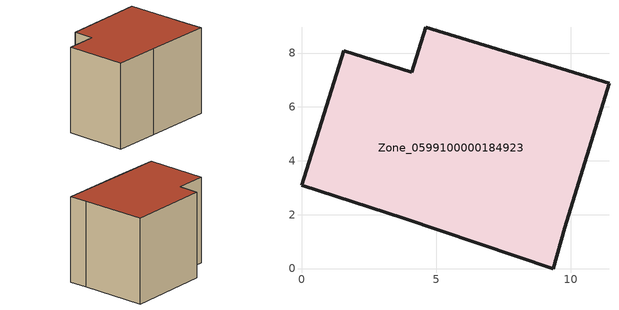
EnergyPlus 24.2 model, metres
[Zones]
Zone_0599100000184923
 floor ground (C_G): 4.09,7.29 4.62,8.95 11.41,6.88 9.77,1.51 9.35,0 3.79,1.87 0,3.09 1.57,8.08 z1.11
 wall outside (C_F): 4.62,8.95 4.09,7.29 1.57,8.08 0,3.09 3.79,1.87 9.35,0 9.77,1.51 11.41,6.88 4.62,8.95 z1.11:8.5
 roof outside (C_R): 3.79,1.87 9.35,0 9.77,1.51 11.41,6.88 4.62,8.95 4.09,7.29 1.57,8.08 0,3.09 z8.5
[BUILDING]
Pand.0599100000184923: North Axis=0; Terrain=City; Loads Convergence Tolerance Value=0.04; Temperature Convergence Tolerance Value=0.4; Solar Distribution=FullExterior; Maximum Number of Warmup Days=25; Minimum Number of Warmup Days=1
[Site:Location]
Rotterdam.The.Hague.AP_ZH_NLD Design_Conditions: Latitude=51.96; Longitude=4.45; Time Zone=1; Elevation=-4.5
[SITE:GROUNDTEMPERATURE:BUILDINGSURFACE]
18, 18, 18, 18, 18, 18, 18, 18, 18, 18, 18, 18
[MATERIAL] Thermal Absorptance=0.9; Solar Absorptance=0.7; Visible Absorptance=0.7
Name | Roughness | Thickness | Conductivity | Density | Specific Heat
G.TC.1946 | MediumSmooth | 0.15 | 1 | 540 | 1210
F.TC.1946 | Rough | 0.3 | 0.857143 | 1920 | 840
R.TC.1946 | MediumRough | 0.2 | 0.909091 | 1500 | 1000
[CONSTRUCTION]
C_G: G.TC.1946
C_F: F.TC.1946
C_R: R.TC.1946
[ZONE]
Zone_0599100000184923: Type=1; Multiplier=1; Ceiling Height=Autocalculate; Volume=Autocalculate; Floor Area=autocalculate; Part of Total Floor Area=Yes
[ZONEINFILTRATION:DESIGNFLOWRATE]
Infil_Zone_0599100000184923: Zone or ZoneList or Space or SpaceList=Zone_0599100000184923; Schedule=AlwaysOn; Design Flow Rate Calculation Method=Flow/Area; Flow Rate per Floor Area=0.003; Constant Term Coefficient=1; Temperature Term Coefficient=0; Velocity Term Coefficient=0; Velocity Squared Term Coefficient=0
[HVACTEMPLATE:ZONE:IDEALLOADSAIRSYSTEM]
Zone_0599100000184923: Maximum Heating Supply Air Temperature=50; Minimum Cooling Supply Air Temperature=13; Maximum Heating Supply Air Humidity Ratio=0.0156; Minimum Cooling Supply Air Humidity Ratio=0.0077; Heating Limit=NoLimit; Cooling Limit=NoLimit; Dehumidification Control Type=ConstantSensibleHeatRatio; Cooling Sensible Heat Ratio=0.7; Dehumidification Setpoint=60; Humidification Control Type=None; Humidification Setpoint=30; Outdoor Air Method=None; Outdoor Air Flow Rate per Person=0.00944; Outdoor Air Flow Rate per Zone Floor Area=0; Outdoor Air Flow Rate per Zone=0; Demand Controlled Ventilation Type=None; Outdoor Air Economizer Type=NoEconomizer; Heat Recovery Type=None; Sensible Heat Recovery Effectiveness=0.7; Latent Heat Recovery Effectiveness=0.65
[ZONECONTROL:THERMOSTAT]
ThermostatControl_Zone_0599100000184923: Zone or ZoneList=Zone_0599100000184923; Control Type Schedule=DualSetpointControlType; Control 1=Thermostat_Zone_0599100000184923; Temperature Difference Between Cutout And Setpoint=0
[THERMOSTATSETPOINT:DUALSETPOINT]
Thermostat_Zone_0599100000184923: Heating Setpoint Temperature Schedule=HeatingSetpoint_Zone_0599100000184923; Cooling Setpoint Temperature Schedule=CoolingSetpoint_Zone_0599100000184923
[SCHEDULE:COMPACT]
HeatingSetpoint_Zone_0599100000184923: Through: 12/31, For: AllDays, Until: 24:00, 21
CoolingSetpoint_Zone_0599100000184923: Through: 12/31, For: AllDays, Until: 24:00, 24
DualSetpointControlType: Through: 12/31, For: AllDays, Until: 24:00, 4
AlwaysOn: Through: 12/31, For: AllDays, Until: 24:00, 1
